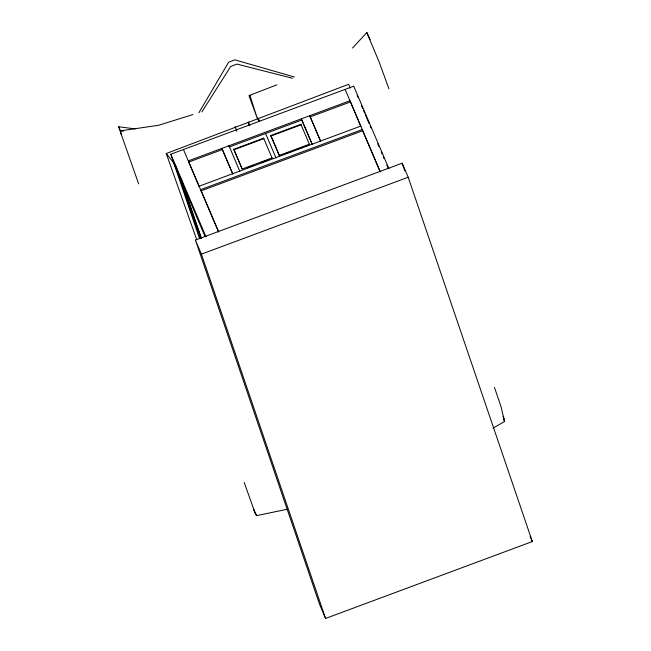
<?xml version="1.0" encoding="UTF-8"?>
<svg xmlns="http://www.w3.org/2000/svg" width="651" height="651" viewBox="0 0 651 651"><rect width="100%" height="100%" fill="white"/><g stroke="black" fill="none" stroke-linecap="round" stroke-linejoin="round"><path stroke-width="0.98" d="M198.84 112.851L228.615 62.227L234.881 59.851L294.447 77.005M201.859 111.956L230.682 66.475L236.948 64.091L292.445 78.25M388.94 88.87L379.411 62.642L366.83 32.55L352.533 48.019M493.108 428.098L504.525 421.514L500.969 406.525L494.483 387.435M276.895 84.809L248.951 95.624L257.479 118.897L249.886 95.266M196.643 239.47L166.257 153.522L348.7 84.272L350.051 88.097M199.499 238.445L170.798 154.23L353.729 86.192L388.989 168.837M360.809 126.384L349.978 100.75L188.31 160.878L188.717 162.083L222.325 149.584L232.741 174.012M312.203 144.457L301.779 120.036L229.396 146.955L228.989 145.751L239.82 171.376M320.577 141.039L309.77 115.707L310.177 116.911L350.393 101.955M233.782 149.291L263.639 138.191L272.224 158.405L272.053 157.916L242.196 169.024L233.782 149.291L241.985 168.609M270.808 135.522L300.908 124.325L309.559 144.701L309.396 144.221L279.295 155.41L270.808 135.522L279.458 155.898L279.295 155.41M233.953 149.779L263.81 138.679L263.639 138.191M270.971 136.01L301.079 124.813L300.908 124.325M247.03 167.771L253.565 165.346M261.027 162.571L269.424 159.446M286.041 153.449L290.745 151.699M297.328 149.25L302.975 147.15M305.799 146.101L308.623 145.051M183.46 149.518L199.116 186.21L360.784 126.082M199.116 186.21L201.069 190.857L362.672 130.753L379.972 171.303M195.43 240.073L402.188 163.173L408.193 177.243L532.331 541.551L325.573 618.45L319.576 604.38L195.43 240.073L201.428 254.142L325.573 618.45M201.428 254.142L408.193 177.243M192.956 114.552L158.641 125.269L120.516 130.851L118.669 126.742L135.123 128.898M256.543 515.641L253.377 509.025L256.543 515.641L287.01 509.31M123.413 131.242L120.516 130.851L121.192 134.22L138.647 183.875M166.257 153.522L175.282 164.719L201.305 238.347M370.134 39.727L366.83 32.55M503.036 416.225L504.118 418.756M357.155 95.526L357.944 97.381M361.5 105.722L362.688 108.505M363.486 110.361L364.666 113.144M365.463 114.999L369.019 123.348M370.207 126.131L370.997 127.987M377.726 143.757L378.915 146.54M381.283 152.106L382.08 153.961M383.268 156.745L384.057 158.6M386.824 165.094L388.012 167.877M345.136 89.39L380.347 171.945M530.085 536.278L532.331 541.551M310.177 116.911L320.601 141.332M312.179 144.156L301.372 118.832L301.779 120.036M265.592 133.496L276.008 157.916M232.716 173.711L221.918 148.379L222.325 149.584M218.744 232.049L200.663 189.653L362.265 129.549L362.672 130.753M188.717 162.083L199.133 186.511M201.069 190.857L218.37 231.406M170.798 154.23L206.05 236.874M174.094 163.897L205.032 236.443M121.192 134.22L118.669 126.742M503.516 419L504.525 421.514M255.176 513.24L244.19 482.44M258.301 118.254L259.31 121.078M257.69 117.912L259.041 121.68M248.479 121.981L249.829 125.749M248.21 122.575L249.219 125.407M235.109 126.514L236.785 131.266M402.188 163.173L404.808 170.863M181.141 178.83L201.33 238.087M178.179 173.467L200.321 238.461"/></g></svg>
